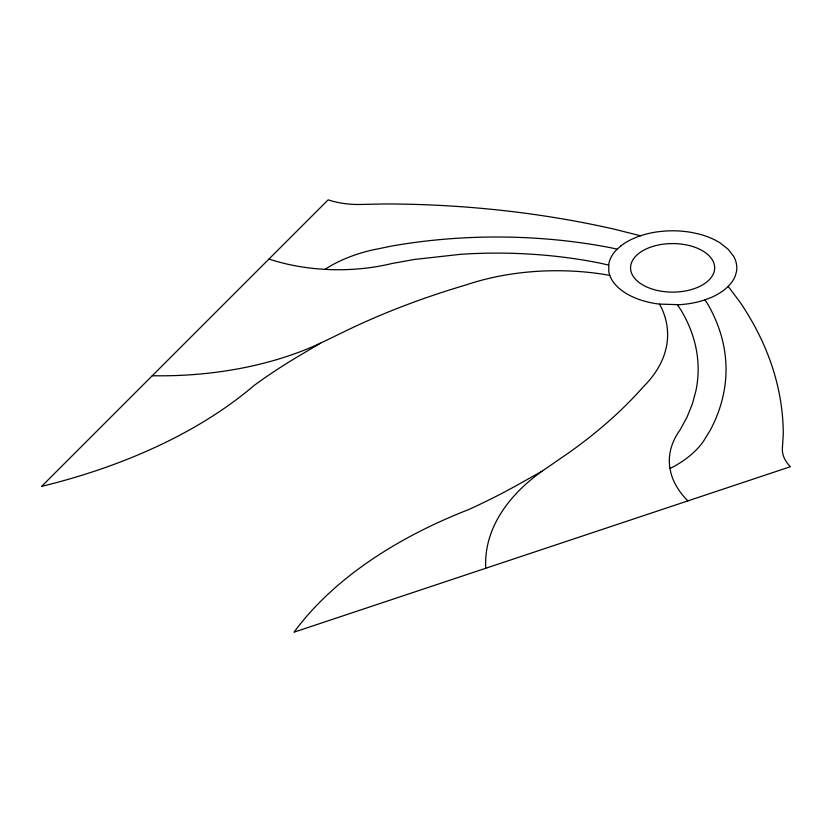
<?xml version="1.0" encoding="UTF-8"?>
<svg xmlns="http://www.w3.org/2000/svg" width="832" height="832" viewBox="0 0 832 832"><rect width="100%" height="100%" fill="white"/><g stroke="black" fill="none" stroke-linecap="round" stroke-linejoin="round"><path stroke-width="1.25" d="M620.682 246.064L617.022 249.319A64.189 37.055 0 0 0 608.774 263.973L608.774 271.721L609.825 275.548A64.189 37.055 0 0 0 659.266 304.096L679.318 304.699A64.189 37.055 0 0 0 704.704 299.936L710.341 297.825A64.095 37.003 0 0 0 728.177 286.406L728.198 286.374A64.189 37.055 0 0 0 735.394 275.548L736.445 271.721A64.189 37.055 0 0 0 733.658 256.391L728.198 249.319L720.314 243.048A64.189 37.055 0 0 0 698.724 233.99L692.442 232.606A64.189 37.055 0 0 0 665.902 230.994L659.266 231.598A64.189 37.055 0 0 0 640.515 235.758L640.474 235.768A64.095 37.003 0 0 0 620.682 246.064M325.177 269.329L326.945 268.091A125.174 72.27 0 0 1 372.133 250.058L391.581 246.074A359.268 207.418 0 0 1 610.033 247.603L617.178 249.174M728.166 286.406L740.012 302.13A629.522 363.449 0 0 1 783.266 434.533L782.392 448.074A60.102 34.705 0 0 0 790.4 466.71L294.07 632.154A483.829 279.334 0 0 1 468.582 509.6A640.422 369.741 0 0 0 520.582 483.236L542.079 471.172L567.351 453.783A640.422 369.741 0 0 0 643.094 387.036A179.639 103.709 0 0 0 661.326 307.497L659.443 304.117M609.794 275.444L603.938 274.362A179.639 103.709 0 0 0 466.159 284.887A640.422 369.741 0 0 0 350.553 328.619L320.434 343.21L299.541 355.618A640.422 369.741 0 0 0 253.885 385.642A483.829 279.334 0 0 1 41.6 486.398L328.162 199.846A60.102 34.705 0 0 0 360.454 204.464L383.906 203.965A629.522 363.449 0 0 1 613.236 228.935L640.474 235.768M670.041 468.437L672.194 467.418A125.174 72.27 0 0 0 703.425 441.334L710.32 430.102A359.268 207.418 0 0 0 707.678 303.982L704.943 299.853M608.681 265.075L599.279 262.974A314.756 181.73 0 0 0 460.418 254.332L414.367 259.47L391.966 263.505A138.642 80.049 0 0 1 329.555 269.589L318.978 268.965A138.642 80.049 0 0 1 268.975 259.022M677.414 304.762L681.044 310.19A314.756 181.73 0 0 1 696.02 390.354L692.432 403.749L687.118 416.946L680.129 429.874A138.642 80.049 0 0 0 669.594 465.91L670.675 472.014A138.642 80.049 0 0 0 687.887 500.885M485.753 568.266A254.478 146.921 0 0 1 542.079 471.172M320.434 343.21A254.478 146.921 0 0 1 152.266 375.731M714.667 267.842L714.438 270.379A42.058 24.284 0 0 1 651.581 288.87L647.889 287.487A42.058 24.284 0 0 1 638.591 282.121L636.189 279.989A42.058 24.284 0 0 1 668.221 243.703L672.61 243.568A42.058 24.284 0 0 1 714.667 267.842"/></g></svg>
